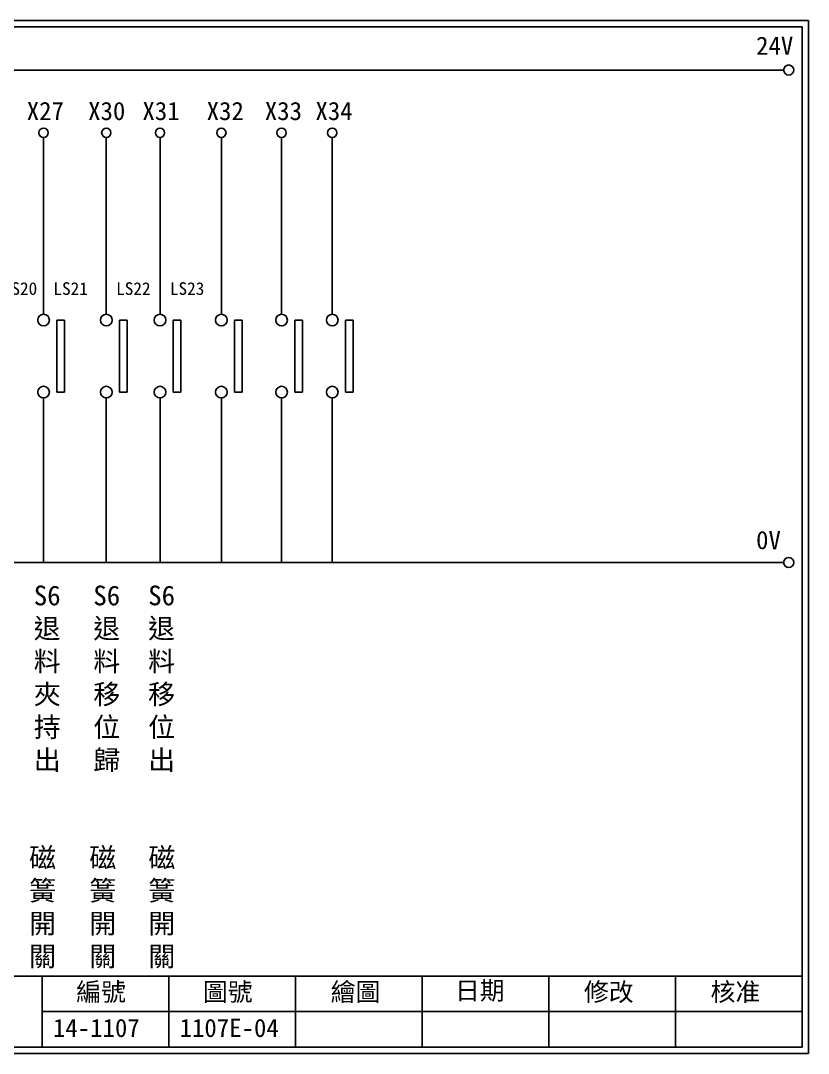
# Model space of a CAD drawing. Extents: x 325 to 612, y 3 to 207.
# Drawn here: x 456.8 to 612.3, y 3 to 207 of the extents above; entities that cross this region are included whole.
import ezdxf

# ---------------------------------------------------------------- set-up
doc = ezdxf.new("R2010")
doc.units = 0
doc.layers.get('0').update_dxf_attribs({"linetype": 'CONTINUOUS'})
doc.layers.add('圖框層', color=7, linetype='CONTINUOUS')
doc.layers.add('標尺寸層', color=3, linetype='CONTINUOUS')
doc.styles.add('CNS', font='romanc.shx', dxfattribs={"bigfont": 'chineset.shx'})
doc.styles.add('STSL', font='kaiu.ttf')

msp = doc.modelspace()

# ---------------------------------------------------------------- linework, layer by layer
for p, q in [((465.44, 147.83), (463.93, 147.83)), ((477.83, 147.83), (476.32, 147.83)), ((488.43, 147.83), (486.93, 147.83)), ((500.54, 147.83), (499.04, 147.83)), ((512.44, 147.83), (510.94, 147.83)), ((522.44, 147.83), (520.94, 147.83)), ((465.44, 133.6), (463.93, 133.6)), ((477.83, 133.6), (476.32, 133.6)), ((488.43, 133.6), (486.93, 133.6)), ((500.54, 133.6), (499.04, 133.6)), ((512.44, 133.6), (510.94, 133.6)), ((522.44, 133.6), (520.94, 133.6))]:
    msp.add_line(p, q)
for centre in [(608.44, 197.22), (608.44, 99.96)]:
    msp.add_circle(centre, 1)
at = {"layer": '圖框層', "color": 7}
for p, q in [((612.32, 206.97), (325.32, 206.97)), ((612.32, 3), (612.32, 206.97)), ((611.07, 205.72), (326.57, 205.72)), ((611.07, 4.25), (611.07, 205.72)), ((326.57, 18.25), (611.07, 18.25)), ((461.07, 4.25), (461.07, 18.25)), ((486.07, 4.25), (486.07, 18.25)), ((511.07, 4.25), (511.07, 18.25)), ((536.07, 4.25), (536.07, 18.25)), ((561.07, 4.25), (561.07, 18.25)), ((586.07, 4.25), (586.07, 18.25)), ((461.07, 11.25), (611.07, 11.25)), ((326.57, 4.25), (611.07, 4.25)), ((325.32, 3), (612.32, 3))]:
    msp.add_line(p, q, dxfattribs=at)
at = {"layer": '標尺寸層', "color": 7}
for p, q in [((329.84, 197.22), (607.44, 197.22)), ((461.33, 183.91), (461.33, 148.99)), ((473.72, 183.91), (473.72, 148.99)), ((484.32, 183.91), (484.32, 148.99)), ((496.43, 183.91), (496.43, 148.99)), ((508.33, 183.91), (508.33, 148.99)), ((518.33, 183.91), (518.33, 148.99)), ((463.93, 133.6), (463.93, 147.83)), ((465.44, 133.6), (465.44, 147.83)), ((476.32, 133.6), (476.32, 147.83)), ((477.83, 133.6), (477.83, 147.83)), ((486.93, 133.6), (486.93, 147.83)), ((488.43, 133.6), (488.43, 147.83)), ((499.04, 133.6), (499.04, 147.83)), ((500.54, 133.6), (500.54, 147.83)), ((510.94, 133.6), (510.94, 147.83)), ((512.44, 133.6), (512.44, 147.83)), ((520.94, 133.6), (520.94, 147.83)), ((522.44, 133.6), (522.44, 147.83)), ((461.33, 132.46), (461.33, 99.96)), ((461.33, 132.45), (461.33, 99.96)), ((473.72, 132.45), (473.72, 99.96)), ((484.32, 132.46), (484.32, 99.96)), ((484.32, 132.45), (484.32, 99.96)), ((496.43, 132.46), (496.43, 99.96)), ((496.43, 132.45), (496.43, 99.96)), ((508.33, 132.46), (508.33, 99.96)), ((508.33, 132.45), (508.33, 99.96)), ((518.33, 132.46), (518.33, 99.96)), ((518.33, 132.45), (518.33, 99.96)), ((330.05, 99.96), (607.44, 99.96))]:
    msp.add_line(p, q, dxfattribs=at)
for centre, radius in [((461.33, 184.83), 0.92), ((473.72, 184.83), 0.92), ((484.32, 184.83), 0.92), ((496.43, 184.83), 0.92), ((508.33, 184.83), 0.92), ((518.33, 184.83), 0.92), ((461.33, 147.83), 1.15), ((473.72, 147.83), 1.15), ((484.32, 147.83), 1.15), ((496.43, 147.83), 1.15), ((508.33, 147.83), 1.15), ((518.33, 147.83), 1.15), ((461.33, 133.6), 1.15), ((473.72, 133.6), 1.15), ((484.32, 133.6), 1.15), ((496.43, 133.6), 1.15), ((508.33, 133.6), 1.15), ((518.33, 133.6), 1.15)]:
    msp.add_circle(centre, radius, dxfattribs=at)

# ---------------------------------------------------------------- texts
at = {"layer": '圖框層', "color": 4, "style": 'STSL'}
for s, height, p in [('24V', 3.6, (602, 200.22)), ('X27', 3.6, (458.01, 187.33)), ('X30', 3.6, (470.13, 187.33)), ('X31', 3.6, (480.85, 187.33)), ('X32', 3.6, (493.53, 187.33)), ('X33', 3.6, (505.01, 187.33)), ('X34', 3.6, (515.01, 187.33)), ('LS20', 2.5, (453.28, 152.8)), ('LS21', 2.5, (463.28, 152.8)), ('LS22', 2.5, (475.66, 152.8)), ('LS23', 2.5, (486.27, 152.8)), ('0V', 3.6, (602, 102.58)), ('編號', 3.6, (467.78, 13.34)), ('圖號', 3.6, (492.78, 13.34)), ('繪圖', 3.6, (518.01, 13.34)), ('日期', 3.6, (542.54, 13.59)), ('修改', 3.6, (568.01, 13.34)), ('核准', 3.6, (593.01, 13.34)), ('14-1107', 3.6, (463.18, 6.22)), ('1107E-04', 3.6, (488.18, 6.22))]:
    msp.add_text(s, height=height, dxfattribs=at).set_placement(p)
at = {"layer": '標尺寸層', "color": 7, "char_height": 3.9, "width": 4.9608, "attachment_point": 5, "style": 'CNS'}
for s, insert in [('{\\fDFKai-SB|b0|i0|c136|p65;S6退料夾持出}', (462.05, 76.98)), ('{\\fDFKai-SB|b0|i0|c136|p65;S6退料移位歸}', (473.81, 76.98)), ('{\\fDFKai-SB|b0|i0|c136|p65;S6退料移位出}', (484.64, 76.98)), ('{\\fDFKai-SB|b0|i0|c136|p65;磁簧開關}', (461.14, 31.69)), ('{\\fDFKai-SB|b0|i0|c136|p65;磁簧開關}', (473.03, 31.69)), ('{\\fDFKai-SB|b0|i0|c136|p65;磁簧開關}', (484.69, 31.69))]:
    msp.add_mtext(s, dxfattribs=dict(at, insert=insert))

doc.saveas('drawing.dxf')
